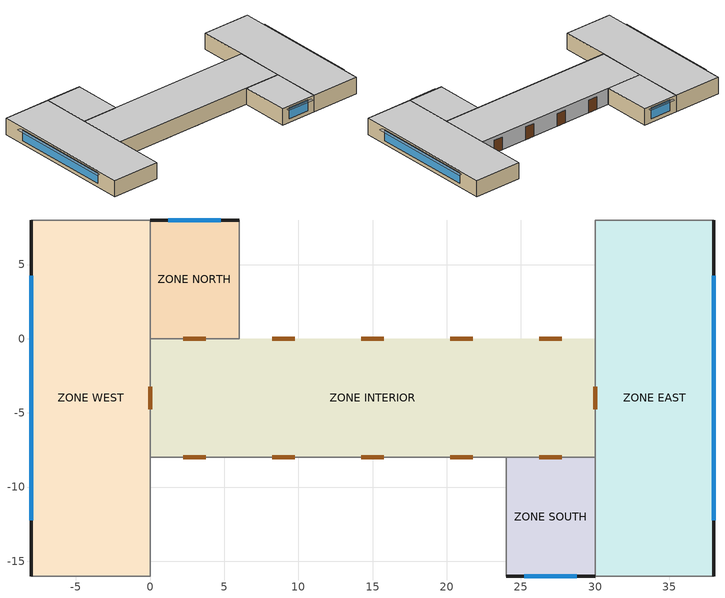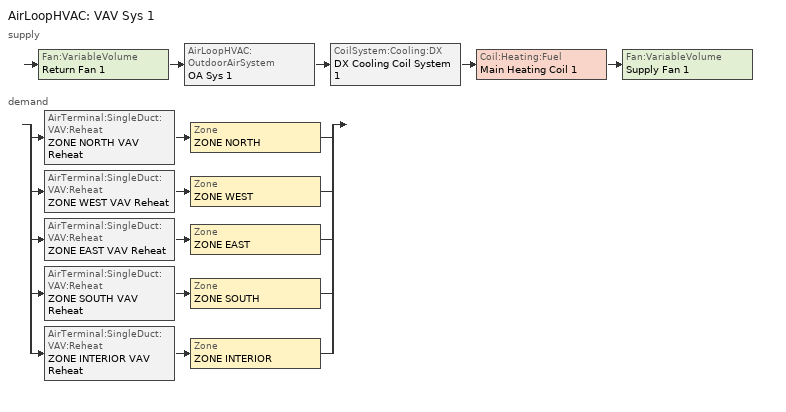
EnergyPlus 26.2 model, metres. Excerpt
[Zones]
ZONE EAST
 floor to ZONE EAST (HWFLOOR): 30,8 38,8 38,-16 30,-16 z0
 wall outside (HWWALL): 38,-16 38,8 z0:2.7
 wall to ZONE EAST (PARWALL): 30,-16 38,-16 / 38,8 30,8 z0:2.7
 wall adiabatic (PARWALL): 30,8 30,0 / 30,-8 30,-16 z0:2.7
 wall to ZONE INTERIOR (PARWALL): 30,0 30,-8 z0:2.7
 window (DOUBLE PANE WINDOW): 38,-12.25 38,4.25 z0.6:2.4
 door inside (OPEN DOOR): 30,-3.25 30,-4.75 z0:2.1
ZONE INTERIOR
 floor to ZONE INTERIOR (HWFLOOR): 0,-8 0,0 30,0 30,-8 z0
 wall to ZONE NORTH (PARWALL): 30,-8 0,-8 z0:2.7
 wall to ZONE SOUTH (PARWALL): 0,-8 30,-8 z0:2.7
 wall to ZONE WEST (PARWALL): 0,0 0,-8 z0:2.7
 door inside (OPEN DOOR): 3.75,0 2.25,0 / 9.75,0 8.25,0 / 15.75,0 14.25,0 / 21.75,0 20.25,0 / 27.75,0 26.25,0 / 2.25,-8 3.75,-8 / 8.25,-8 9.75,-8 / 14.25,-8 15.75,-8 / 20.25,-8 21.75,-8 / 26.25,-8 27.75,-8 / 0,-3.25 0,-4.75 z0:2.1
ZONE NORTH
 floor to ZONE NORTH (HWFLOOR): 0,0 0,8 6,8 6,0 z0
 wall outside (HWWALL): 6,8 0,8 z0:2.7
 wall to ZONE NORTH (PARWALL): 6,0 6,8 / 0,8 0,0 z0:2.7
 window (DOUBLE PANE WINDOW): 4.76,8 1.24,8 z0.6:2.4
ZONE SOUTH
 floor to ZONE SOUTH (HWFLOOR): 30,-8 30,-16 24,-16 24,-8 z0
 wall outside (HWWALL): 24,-16 30,-16 z0:2.7
 wall to ZONE SOUTH (PARWALL): 24,-8 24,-16 / 30,-16 30,-8 z0:2.7
 window (DOUBLE PANE WINDOW): 25.24,-16 28.76,-16 z0.6:2.4
ZONE WEST
 floor to ZONE WEST (HWFLOOR): 0,-16 -8,-16 -8,8 0,8 z0
 wall outside (HWWALL): -8,8 -8,-16 z0:2.7
 wall to ZONE WEST (PARWALL): 0,8 -8,8 / -8,-16 0,-16 z0:2.7
 wall adiabatic (PARWALL): 0,-16 0,-8 / 0,0 0,8 z0:2.7
 window (DOUBLE PANE WINDOW): -8,4.25 -8,-12.25 z0.6:2.4
shading: 38,-12.75 38,4.75 38.55,4.75 38.55,-12.75 z2.4; 5.26,8 0.74,8 0.74,8.5 5.26,8.5 z2.4; 24.74,-16 29.26,-16 29.26,-16.55 24.74,-16.55 z2.4; -8,4.75 -8,-12.75 -8.55,-12.75 -8.55,4.75 z2.4
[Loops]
AirLoopHVAC 'VAV Sys 1'
 supply: Fan:VariableVolume 'Return Fan 1' > AirLoopHVAC:OutdoorAirSystem 'OA Sys 1' > CoilSystem:Cooling:DX 'DX Cooling Coil System 1' > Coil:Heating:Fuel 'Main Heating Coil 1' > Fan:VariableVolume 'Supply Fan 1'
 demand: split
  | AirTerminal:SingleDuct:VAV:Reheat 'ZONE NORTH VAV Reheat' > Zone 'ZONE NORTH'
  | AirTerminal:SingleDuct:VAV:Reheat 'ZONE WEST VAV Reheat' > Zone 'ZONE WEST'
  | AirTerminal:SingleDuct:VAV:Reheat 'ZONE EAST VAV Reheat' > Zone 'ZONE EAST'
  | AirTerminal:SingleDuct:VAV:Reheat 'ZONE SOUTH VAV Reheat' > Zone 'ZONE SOUTH'
  | AirTerminal:SingleDuct:VAV:Reheat 'ZONE INTERIOR VAV Reheat' > Zone 'ZONE INTERIOR'
[Building]
Office Building: Loads convergence tolerance value=0.04; Maximum number of warmup days=25; Minimum number of warmup days=6; North axis=0; Solar distribution=FullInteriorAndExterior; Temperature convergence tolerance value=0.004; Terrain=Country
[Site:Location]
CHICAGO ILLINOIS: Elevation=190; Latitude=41.78; Longitude=-87.75; Time zone=-6
[SizingPeriod:DesignDay] Day of month=21; Daylight saving time indicator=No; Humidity condition type=WetBulb; Rain indicator=No; Snow indicator=No; Solar model indicator=ASHRAEClearSky
Name | Barometric pressure | Daily dry bulb temperature range | Day type | Maximum dry bulb temperature | Month | Sky clearness | Wetbulb or dewpoint at maximum dry bulb | Wind direction | Wind speed
Chicago ILLINOIS SUMMER | 99433.54 | 10.88889 | SummerDesignDay | 32.77778 | 7 | 0.98 | 23.33333 | 213 | 3.807968
Chicago ILLINOIS WINTER | 99782.25 | 0 | WinterDesignDay | -21.1111 | 1 | 0 | -21.1111 | 326 | 11.6
[Construction]
Double Pane Window: LoE SPEC SEL CLEAR 6MM, KRYPTON 8MM, CLEAR 3MM
Double Pane Window Shaded: ExtShade, LoE SPEC SEL CLEAR 6MM, KRYPTON 8MM, CLEAR 3MM
HWFLOOR: CONCRETE SLAB180, R-1 INSULATION, CONCRETE SLAB050, CARPET
HWWALL: WOOD SIDING-1, FOAM INSULATION, CONCRETE BLOCK
OPEN DOOR: OPEN DOOR RESISTANCE
PARWALL: BRICK120
[Material] Roughness=Rough; Solar absorptance=0.6; Thermal absorptance=0.9; Visible absorptance=0.6
Name | Conductivity | Density | Specific heat | Thickness
BRICK120 | 1 | 2080 | 790 | 0.12
CONCRETE BLOCK | 0.51 | 1400 | 1000 | 0.2
CONCRETE SLAB050 | 1.13 | 1400 | 1000 | 0.05
CONCRETE SLAB180 | 1.13 | 1400 | 1000 | 0.18
FOAM INSULATION | 0.03 | 10 | 1400 | 0.1
[Material:NoMass] Roughness=Rough
Name | Solar absorptance | Thermal absorptance | Thermal resistance | Visible absorptance
CARPET | 0.6 | 0.9 | 0.125 | 0.6
OPEN DOOR RESISTANCE | 0.01 | 0.99 | 0.1 | 0.01
R-1 INSULATION | 0.6 | 0.9 | 1 | 0.6
WOOD SIDING-1 | 0.6 | 0.9 | 0.06 | 0.6
[WindowMaterial:Gas]
KRYPTON 8MM: Gas type=Krypton; Thickness=0.0079
[WindowMaterial:Glazing] Conductivity=0.9; Front side infrared hemispherical emissivity=0.84; Infrared transmittance at normal incidence=0; Optical data type=SpectralAverage
Name | Back side infrared hemispherical emissivity | Back side solar reflectance at normal incidence | Back side visible reflectance at normal incidence | Front side solar reflectance at normal incidence | Front side visible reflectance at normal incidence | Solar transmittance at normal incidence | Thickness | Visible transmittance at normal incidence
CLEAR 3MM | 0.84 | 0.075 | 0.081 | 0.075 | 0.081 | 0.837 | 0.003 | 0.898
LoE SPEC SEL CLEAR 6MM | 0.03 | 0.42 | 0.06 | 0.3 | 0.07 | 0.43 | 0.006 | 0.77
[WindowMaterial:Shade]
ExtShade: Airflow permeability=0; Bottom opening multiplier=0.5; Conductivity=0.1; Infrared hemispherical emissivity=0.1; Infrared transmittance=0.5; Left side opening multiplier=0.5; Right side opening multiplier=0.5; Shade to glass distance=0.05; Solar reflectance=0.1; Solar transmittance=0.5; Thickness=0.02; Top opening multiplier=0.5; Visible reflectance=0.1; Visible transmittance=0.5
[AirLoopHVAC]
VAV Sys 1: Design supply air flow rate=Autosize
[AirTerminal:SingleDuct:VAV:Reheat] Availability schedule=ReheatCoilAvailSched; Constant minimum air flow fraction=0.3; Convergence tolerance=0.001; Damper heating action=Reverse; Maximum air flow rate=Autosize; Maximum hot water or steam flow rate=0; Minimum hot water or steam flow rate=0; Zone minimum air flow input method=Constant
Name | Reheat coil
ZONE EAST VAV Reheat | ZONE EAST Zone Coil
ZONE INTERIOR VAV Reheat | ZONE INTERIOR Zone Coil
ZONE NORTH VAV Reheat | ZONE NORTH Zone Coil
ZONE SOUTH VAV Reheat | ZONE SOUTH Zone Coil
ZONE WEST VAV Reheat | ZONE WEST Zone Coil
[AvailabilityManager:Scheduled]
VAV Sys 1 Avail: Schedule=FanAvailSched
[Coil:Cooling:DX:TwoSpeed]
Main Cooling Coil 1: Availability schedule=CoolingCoilAvailSched; Energy input ratio function of flow fraction curve=RATED-CEIR-FFLOW; Energy input ratio function of temperature curve=WindACEIRFT; High speed gross rated cooling cop=3; High speed gross rated total cooling capacity=Autosize; High speed rated air flow rate=Autosize; High speed rated sensible heat ratio=0.68; Low speed energy input ratio function of temperature curve=WindACEIRFT; Low speed gross rated cooling cop=4.2; Low speed gross rated sensible heat ratio=0.69; Low speed gross rated total cooling capacity=Autosize; Low speed rated air flow rate=Autosize; Low speed total cooling capacity function of temperature curve=WindACCoolCapFT; Part load fraction correlation curve=WindACPLFFPLR; Total cooling capacity function of flow fraction curve=RATED-CCAP-FFLOW; Total cooling capacity function of temperature curve=WindACCoolCapFT
[Coil:Heating:Fuel] Availability schedule=ReheatCoilAvailSched; Burner efficiency=0.8; Fuel type=NaturalGas
Name | Nominal capacity
Main heating Coil 1 | 0
ZONE EAST Zone Coil; ZONE INTERIOR Zone Coil; ZONE NORTH Zone Coil; ZONE SOUTH Zone Coil; ZONE WEST Zone Coil | Autosize
[CoilSystem:Cooling:DX]
DX Cooling Coil System 1: Availability schedule=CoolingCoilAvailSched; Cooling coil=Main Cooling Coil 1
[Controller:OutdoorAir]
OA Controller 1: Economizer control action type=ModulateFlow; Economizer control type=DifferentialDryBulb; Economizer maximum limit dry bulb temperature=19; Economizer minimum limit dry bulb temperature=4; Lockout type=NoLockout; Maximum outdoor air flow rate=Autosize; Minimum limit type=FixedMinimum; Minimum outdoor air flow rate=Autosize; Minimum outdoor air schedule=Min OA Sched
[Daylighting:Controls] Fraction of lights controlled by reference point 1=0.4; Illuminance setpoint at reference point 1=500; Fraction of lights controlled by reference point 2=0.4; Illuminance setpoint at reference point 2=500; Daylighting method=SplitFlux; Glare calculation azimuth angle of view direction clockwise from zone y axis=90; Lighting control type=ContinuousOff; Maximum allowable discomfort glare index=22; Minimum input power fraction for continuous or continuousoff dimming control=0.3; Minimum light output fraction for continuous or continuousoff dimming control=0.2; Probability lighting will be reset when needed in manual stepped control=1
Name | Daylighting reference point name 1 | Daylighting reference point name 2 | Glare calculation daylighting reference point | Zone or space
ZONE EAST_DaylCtrl | ZONE EAST_DaylRefPt1 | ZONE EAST_DaylRefPt2 | ZONE EAST_DaylRefPt1 | ZONE EAST
ZONE NORTH_DaylCtrl | ZONE NORTH_DaylRefPt1 | ZONE NORTH_DaylRefPt2 | ZONE NORTH_DaylRefPt1 | ZONE NORTH
ZONE SOUTH_DaylCtrl | ZONE SOUTH_DaylRefPt1 | ZONE SOUTH_DaylRefPt2 | ZONE SOUTH_DaylRefPt1 | ZONE SOUTH
ZONE WEST_DaylCtrl | ZONE WEST_DaylRefPt1 | ZONE WEST_DaylRefPt2 | ZONE WEST_DaylRefPt1 | ZONE WEST
[DesignSpecification:OutdoorAir] Outdoor air flow per person=0.00833; Outdoor air flow per zone=0; Outdoor air flow per zone floor area=0; Outdoor air method=Flow/Person
SZ DSOA ZONE EAST; SZ DSOA ZONE INTERIOR; SZ DSOA ZONE NORTH; SZ DSOA ZONE SOUTH; SZ DSOA ZONE WEST
[ElectricEquipment] Design level calculation method=EquipmentLevel; End use subcategory=General; Fraction latent=0; Fraction lost=0; Fraction radiant=0.6; Schedule=Sch Equ
Name | Design level | Zone or zonelist or space or spacelist
ZONE EAST ElecEq 1 | 1536 | ZONE EAST
ZONE INTERIOR ElecEq 1 | 1000 | ZONE INTERIOR
ZONE NORTH ElecEq 1 | 384 | ZONE NORTH
ZONE SOUTH ElecEq 1 | 384 | ZONE SOUTH
ZONE WEST ElecEq 1 | 1536 | ZONE WEST
[Fan:VariableVolume] Availability schedule=FanAvailSched; Fan power coefficient 1=0.350712; Fan power coefficient 2=0.308505; Fan power coefficient 3=-0.541374; Fan power coefficient 4=0.871988; Fan power coefficient 5=0; Fan power minimum flow fraction=0.25; Fan power minimum flow rate input method=Fraction; Fan total efficiency=0.7; Maximum flow rate=Autosize; Motor efficiency=0.9; Motor in airstream fraction=1; Pressure rise=600
Return Fan 1; Supply Fan 1
[Lights] Design level calculation method=LightingLevel; End use subcategory=GeneralLights; Fraction radiant=0.4; Fraction visible=0.2; Return air fraction=0; Schedule=Sch Lig
Name | Fraction replaceable | Lighting level | Zone or zonelist or space or spacelist
ZONE EAST Lights 1 | 1 | 3264 | ZONE EAST
ZONE INTERIOR Lights 1 | 0.9 | 2000 | ZONE INTERIOR
ZONE NORTH Lights 1 | 1 | 816 | ZONE NORTH
ZONE SOUTH Lights 1 | 1 | 816 | ZONE SOUTH
ZONE WEST Lights 1 | 1 | 3264 | ZONE WEST
[People] Activity level schedule=Sch Act; Fraction radiant=0.58; Number of people calculation method=People; Number of people schedule=Sch Peo
Name | Number of people | Zone or zonelist or space or spacelist
ZONE EAST People 1 | 6.4 | ZONE EAST
ZONE INTERIOR People 1 | 1 | ZONE INTERIOR
ZONE NORTH People 1 | 1.6 | ZONE NORTH
ZONE SOUTH People 1 | 1.6 | ZONE SOUTH
ZONE WEST People 1 | 6.4 | ZONE WEST
[SetpointManager:MixedAir]
Mixed Air and Coil Exit Temp Manager 1: Control variable=Temperature; Setpoint node or nodelist=Supply Fan Upstream Nodes
[SetpointManager:Warmest]
Supply Air Temp Manager 1: Control variable=Temperature; Hvac air loop=VAV Sys 1; Maximum setpoint temperature=25; Minimum setpoint temperature=16; Setpoint node or nodelist=Supply Air Temp Nodes 1; Strategy=MaximumTemperature
[Sizing:System]
VAV Sys 1: 100 outdoor air in cooling=No; 100 outdoor air in heating=No; Central cooling capacity control method=OnOff; Central cooling design supply air humidity ratio=0.009; Central cooling design supply air temperature=15; Central heating design supply air humidity ratio=0.009; Central heating design supply air temperature=18; Central heating maximum system air flow ratio=0.3; Cooling design capacity=Autosize; Cooling design capacity method=CoolingDesignCapacity; Design outdoor air flow rate=Autosize; Heating design capacity=Autosize; Heating design capacity method=HeatingDesignCapacity; Precool design humidity ratio=0.008; Precool design temperature=11; Preheat design humidity ratio=0.008; Preheat design temperature=7; System outdoor air method=ZoneSum; Type of load to size on=Sensible; Type of zone sum to use=NonCoincident; Zone maximum outdoor air fraction=1
[Sizing:Zone] Account for dedicated outdoor air system=No; Cooling design air flow method=DesignDay; Cooling design air flow rate=0; Dedicated outdoor air high setpoint temperature for design=Autosize; Dedicated outdoor air low setpoint temperature for design=Autosize; Dedicated outdoor air system control strategy=NeutralSupplyAir; Heating design air flow method=DesignDay; Heating design air flow rate=0; Zone cooling design supply air humidity ratio=0.009; Zone cooling design supply air humidity ratio difference=0.005; Zone cooling design supply air temperature=15; Zone cooling design supply air temperature input method=SupplyAirTemperature; Zone cooling sizing factor=0; Zone heating design supply air humidity ratio=0.004; Zone heating design supply air temperature=28; Zone heating design supply air temperature input method=SupplyAirTemperature; Zone heating sizing factor=0; Zone humidification design supply air humidity ratio difference=0.005; Zone latent cooling design supply air humidity ratio input method=HumidityRatioDifference; Zone latent heating design supply air humidity ratio input method=HumidityRatioDifference; Zone load sizing method=Sensible Load Only No Latent Load
Name | Design specification outdoor air object
ZONE NORTH | SZ DSOA ZONE NORTH
ZONE WEST | SZ DSOA ZONE WEST
ZONE EAST | SZ DSOA ZONE EAST
ZONE SOUTH | SZ DSOA ZONE SOUTH
ZONE INTERIOR | SZ DSOA ZONE INTERIOR
[ThermostatSetpoint:DualSetpoint]
DualSetPoint: Cooling setpoint temperature schedule=Clg-SetP-Sch; Heating setpoint temperature schedule=Htg-SetP-Sch
[ThermostatSetpoint:SingleCooling]
CoolingSetpoint: Setpoint temperature schedule=Clg-SetP-Sch
[ThermostatSetpoint:SingleHeating]
HeatingSetpoint: Setpoint temperature schedule=Htg-SetP-Sch
[WindowShadingControl] Construction with shading=Double Pane Window Shaded; Glare control is active=Yes; Multiple surface control type=Sequential; Schedule=Sch Summer; Shading control is scheduled=Yes; Shading control type=OnIfHighSolarOnWindow; Shading type=ExteriorShade
Name | Zone | Daylighting control object | Fenestration surface name 1 | Setpoint
WinShadingControl EAST-ZONE EAST | ZONE EAST | ZONE EAST_DaylCtrl | ZONE EAST WINDOW | 350
WinShadingControl NORTH-ZONE NORTH | ZONE NORTH | ZONE NORTH_DaylCtrl | ZONE NORTH WINDOW | 200
WinShadingControl SOUTH-ZONE SOUTH | ZONE SOUTH | ZONE SOUTH_DaylCtrl | ZONE SOUTH WINDOW | 350
WinShadingControl WEST-ZONE WEST | ZONE WEST | ZONE WEST_DaylCtrl | ZONE WEST WINDOW | 350
[Zone] Ceiling height=2.7; Type=1
Name | Multiplier | Volume
ZONE EAST; ZONE WEST | 1 | 518.4
ZONE INTERIOR | 1 | 648
ZONE NORTH; ZONE SOUTH | 5 | 129.6
[ZoneControl:Thermostat] Control 1=CoolingSetPoint; Control 2=HeatingSetpoint; Control 3=DualSetPoint; Control type schedule=Zone Control Type Sched
Name | Zone or zonelist
ZONE EAST Control | ZONE EAST
ZONE INTERIOR Control | ZONE INTERIOR
ZONE NORTH Control | ZONE NORTH
ZONE SOUTH Control | ZONE SOUTH
ZONE WEST Control | ZONE WEST
[Zone equipment]
ZONE EAST: ZONE EAST VAV Reheat
ZONE INTERIOR: ZONE INTERIOR VAV Reheat
ZONE NORTH: ZONE NORTH VAV Reheat
ZONE SOUTH: ZONE SOUTH VAV Reheat
ZONE WEST: ZONE WEST VAV Reheat
[ZoneInfiltration:DesignFlowRate] Constant term coefficient=1; Design flow rate calculation method=Flow/Zone; Schedule=Sch 1; Temperature term coefficient=0; Velocity squared term coefficient=0; Velocity term coefficient=0
Name | Design flow rate | Zone or zonelist or space or spacelist
ZONE EAST Infil 1 | 0.072 | ZONE EAST
ZONE NORTH Infil 1 | 0.018 | ZONE NORTH
ZONE SOUTH Infil 1 | 0.018 | ZONE SOUTH
ZONE WEST Infil 1 | 0.072 | ZONE WEST
[Curve:Biquadratic] Maximum value of x=23.88889; Maximum value of y=46.11111; Minimum value of x=12.77778; Minimum value of y=23.88889
Name | Coefficient1 constant | Coefficient2 x | Coefficient3 x 2 | Coefficient4 y | Coefficient5 y 2 | Coefficient6 x y
WindACCoolCapFT | 0.942588 | 0.00954335 | 0.00068377 | -0.0110427 | 5.249e-06 | -9.72e-06
WindACEIRFT | 0.342414 | 0.034885 | -0.0006237 | 0.00497722 | 0.000437951 | -0.000728028
[Curve:Quadratic] Coefficient3 x 2=0
Name | Maximum value of x | Minimum value of x | Coefficient1 constant | Coefficient2 x
RATED-CCAP-FFLOW; RATED-CEIR-FFLOW | 1.5 | 0.5 | 1 | 0
WindACPLFFPLR | 1 | 0 | 0.75 | 0.25
[Schedule:Day:Hourly]
Clg-SetP-DSch-Sum; Clg-SetP-DSch-Win: 22.5, 22.5, 22.5, 22.5, 22.5, 22.5, 22.5, 22.5, 25, 25, 25, 25, 25, 25, 25, 25, 25, 25, 25, 25, 25, 22.5, 22.5, 22.5
CoolingCoilDaySched: 0, 0, 0, 0, 0, 0, 0, 0, 1, 1, 1, 1, 1, 1, 1, 1, 1, 1, 1, 0, 0, 0, 0, 0
Day Sch 0: 0, 0, 0, 0, 0, 0, 0, 0, 0, 0, 0, 0, 0, 0, 0, 0, 0, 0, 0, 0, 0, 0, 0, 0
Day Sch 1; DaySched on; FanDaySched on; Winter Control Type Day Sch: 1, 1, 1, 1, 1, 1, 1, 1, 1, 1, 1, 1, 1, 1, 1, 1, 1, 1, 1, 1, 1, 1, 1, 1
Day Sch Act: 130, 130, 130, 130, 130, 130, 130, 130, 130, 130, 130, 130, 130, 130, 130, 130, 130, 130, 130, 130, 130, 130, 130, 130
Day Sch Equ WD: 0.17, 0.17, 0.17, 0.17, 0.17, 0.17, 0.17, 1, 1, 1, 1, 1, 1, 1, 1, 1, 1, 0.17, 0.17, 0.17, 0.17, 0.17, 0.17, 0.17
Day Sch Equ WEH: 0.17, 0.17, 0.17, 0.17, 0.17, 0.17, 0.17, 0.17, 0.17, 0.17, 0.17, 0.17, 0.17, 0.17, 0.17, 0.17, 0.17, 0.17, 0.17, 0.17, 0.17, 0.17, 0.17, 0.17
Day Sch Lig WD: 0.1, 0.1, 0.1, 0.1, 0.1, 0.1, 0.9, 0.9, 0.9, 0.9, 0.9, 0.9, 0.9, 0.9, 0.9, 0.9, 0.9, 0.1, 0.1, 0.1, 0.1, 0.1, 0.1, 0.1
Day Sch Lig WEH; Min OA Weekend Day Sch: 0.1, 0.1, 0.1, 0.1, 0.1, 0.1, 0.1, 0.1, 0.1, 0.1, 0.1, 0.1, 0.1, 0.1, 0.1, 0.1, 0.1, 0.1, 0.1, 0.1, 0.1, 0.1, 0.1, 0.1
Day Sch Peo WD: 0, 0, 0, 0, 0, 0, 0.33, 0.67, 1, 1, 1, 1, 1, 1, 1, 1, 1, 0.5, 0, 0, 0, 0, 0, 0
Day Sch Peo WEH: 0, 0, 0, 0, 0, 0, 0, 0.07, 0.13, 0.2, 0.2, 0.1, 0, 0, 0, 0, 0, 0, 0, 0, 0, 0, 0, 0
Dual Control Type Day Sch: 4, 4, 4, 4, 4, 4, 4, 4, 4, 4, 4, 4, 4, 4, 4, 4, 4, 4, 4, 4, 4, 4, 4, 4
Htg-SetP-DSch-Wd; Htg-SetP-DSch-We: 18, 18, 18, 18, 18, 18, 20, 20, 20, 20, 20, 20, 20, 20, 20, 20, 20, 20, 20, 20, 18, 18, 18, 18
Min OA Weekday Day Sch: 0.1, 0.1, 0.1, 0.1, 0.1, 0.1, 1, 1, 1, 1, 1, 1, 1, 1, 1, 1, 1, 1, 0.5, 0.1, 0.1, 0.1, 0.1, 0.1
Summer Control Type Day Sch: 2, 2, 2, 2, 2, 2, 2, 2, 2, 2, 2, 2, 2, 2, 2, 2, 2, 2, 2, 2, 2, 2, 2, 2
[Schedule:Week:Daily]
Clg-SetP-WSch-Sum: Clg-SetP-DSch-Sum, Clg-SetP-DSch-Sum, Clg-SetP-DSch-Sum, Clg-SetP-DSch-Sum, Clg-SetP-DSch-Sum, Clg-SetP-DSch-Sum, Clg-SetP-DSch-Sum, Clg-SetP-DSch-Sum, Clg-SetP-DSch-Sum, Clg-SetP-DSch-Sum, Clg-SetP-DSch-Sum, Clg-SetP-DSch-Sum
Clg-SetP-WSch-Win: Clg-SetP-DSch-Win, Clg-SetP-DSch-Win, Clg-SetP-DSch-Win, Clg-SetP-DSch-Win, Clg-SetP-DSch-Win, Clg-SetP-DSch-Win, Clg-SetP-DSch-Win, Clg-SetP-DSch-Win, Clg-SetP-DSch-Win, Clg-SetP-DSch-Win, Clg-SetP-DSch-Win, Clg-SetP-DSch-Win
Control Type Week Sch: Dual Control Type Day Sch, Dual Control Type Day Sch, Dual Control Type Day Sch, Dual Control Type Day Sch, Dual Control Type Day Sch, Dual Control Type Day Sch, Dual Control Type Day Sch, Dual Control Type Day Sch, Summer Control Type Day Sch, Winter Control Type Day Sch, Dual Control Type Day Sch, Dual Control Type Day Sch
CoolingCoilWeekSched: CoolingCoilDaySched, CoolingCoilDaySched, CoolingCoilDaySched, CoolingCoilDaySched, CoolingCoilDaySched, CoolingCoilDaySched, CoolingCoilDaySched, CoolingCoilDaySched, CoolingCoilDaySched, CoolingCoilDaySched, CoolingCoilDaySched, CoolingCoilDaySched
FanSummerWeekSched; FanWinterWeekSched: FanDaySched on, FanDaySched on, FanDaySched on, FanDaySched on, FanDaySched on, FanDaySched on, FanDaySched on, FanDaySched on, FanDaySched on, FanDaySched on, FanDaySched on, FanDaySched on
Htg-SetP-WSch: Htg-SetP-DSch-We, Htg-SetP-DSch-Wd, Htg-SetP-DSch-Wd, Htg-SetP-DSch-Wd, Htg-SetP-DSch-Wd, Htg-SetP-DSch-Wd, Htg-SetP-DSch-We, Htg-SetP-DSch-We, Htg-SetP-DSch-We, Htg-SetP-DSch-Wd, Htg-SetP-DSch-Wd, Htg-SetP-DSch-Wd
Min OA Week Sch: Min OA Weekend Day Sch, Min OA Weekday Day Sch, Min OA Weekday Day Sch, Min OA Weekday Day Sch, Min OA Weekday Day Sch, Min OA Weekday Day Sch, Min OA Weekend Day Sch, Min OA Weekend Day Sch, Min OA Weekend Day Sch, Min OA Weekend Day Sch, Min OA Weekend Day Sch, Min OA Weekend Day Sch
Wee Sch Act: Day Sch Act, Day Sch Act, Day Sch Act, Day Sch Act, Day Sch Act, Day Sch Act, Day Sch Act, Day Sch Act, Day Sch Act, Day Sch Act, Day Sch Act, Day Sch Act
Week Sch 0: Day Sch 0, Day Sch 0, Day Sch 0, Day Sch 0, Day Sch 0, Day Sch 0, Day Sch 0, Day Sch 0, Day Sch 0, Day Sch 0, Day Sch 0, Day Sch 0
Week Sch 1: Day Sch 1, Day Sch 1, Day Sch 1, Day Sch 1, Day Sch 1, Day Sch 1, Day Sch 1, Day Sch 1, Day Sch 1, Day Sch 1, Day Sch 1, Day Sch 1
Week Sch Equ: Day Sch Equ WEH, Day Sch Equ WD, Day Sch Equ WD, Day Sch Equ WD, Day Sch Equ WD, Day Sch Equ WD, Day Sch Equ WEH, Day Sch Equ WEH, Day Sch Equ WD, Day Sch Equ WEH, Day Sch Equ WD, Day Sch Equ WD
Week Sch Lig: Day Sch Lig WEH, Day Sch Lig WD, Day Sch Lig WD, Day Sch Lig WD, Day Sch Lig WD, Day Sch Lig WD, Day Sch Lig WEH, Day Sch Lig WEH, Day Sch Lig WD, Day Sch Lig WEH, Day Sch Lig WD, Day Sch Lig WD
Week Sch Peo: Day Sch Peo WEH, Day Sch Peo WD, Day Sch Peo WD, Day Sch Peo WD, Day Sch Peo WD, Day Sch Peo WD, Day Sch Peo WEH, Day Sch Peo WEH, Day Sch Peo WD, Day Sch Peo WEH, Day Sch Peo WD, Day Sch Peo WD
WeekSchedOn: DaySched on, DaySched on, DaySched on, DaySched on, DaySched on, DaySched on, DaySched on, DaySched on, DaySched on, DaySched on, DaySched on, DaySched on
[Schedule:Year]
Clg-SetP-Sch: Clg-SetP-WSch-Win, 1, 1, 3, 31, Clg-SetP-WSch-Sum, 4, 1, 9, 30, Clg-SetP-WSch-Win, 10, 1, 12, 31
CoolingCoilAvailSched: CoolingCoilWeekSched, 1, 1, 12, 31
FanAvailSched: FanWinterWeekSched, 1, 1, 3, 31, FanSummerWeekSched, 4, 1, 9, 30, FanWinterWeekSched, 10, 1, 12, 31
Htg-SetP-Sch: Htg-SetP-WSch, 1, 1, 12, 31
Min OA Sched: Min OA Week Sch, 1, 1, 12, 31
ReheatCoilAvailSched: WeekSchedOn, 1, 1, 12, 31
Sch 1: Week Sch 1, 1, 1, 12, 31
Sch Act: Wee Sch Act, 1, 1, 12, 31
Sch Equ: Week Sch Equ, 1, 1, 12, 31
Sch Lig: Week Sch Lig, 1, 1, 12, 31
Sch Peo: Week Sch Peo, 1, 1, 12, 31
Sch Summer: Week Sch 0, 1, 1, 4, 30, Week Sch 1, 5, 1, 9, 30, Week Sch 0, 10, 1, 12, 31
Zone Control Type Sched: Control Type Week Sch, 1, 1, 12, 31
